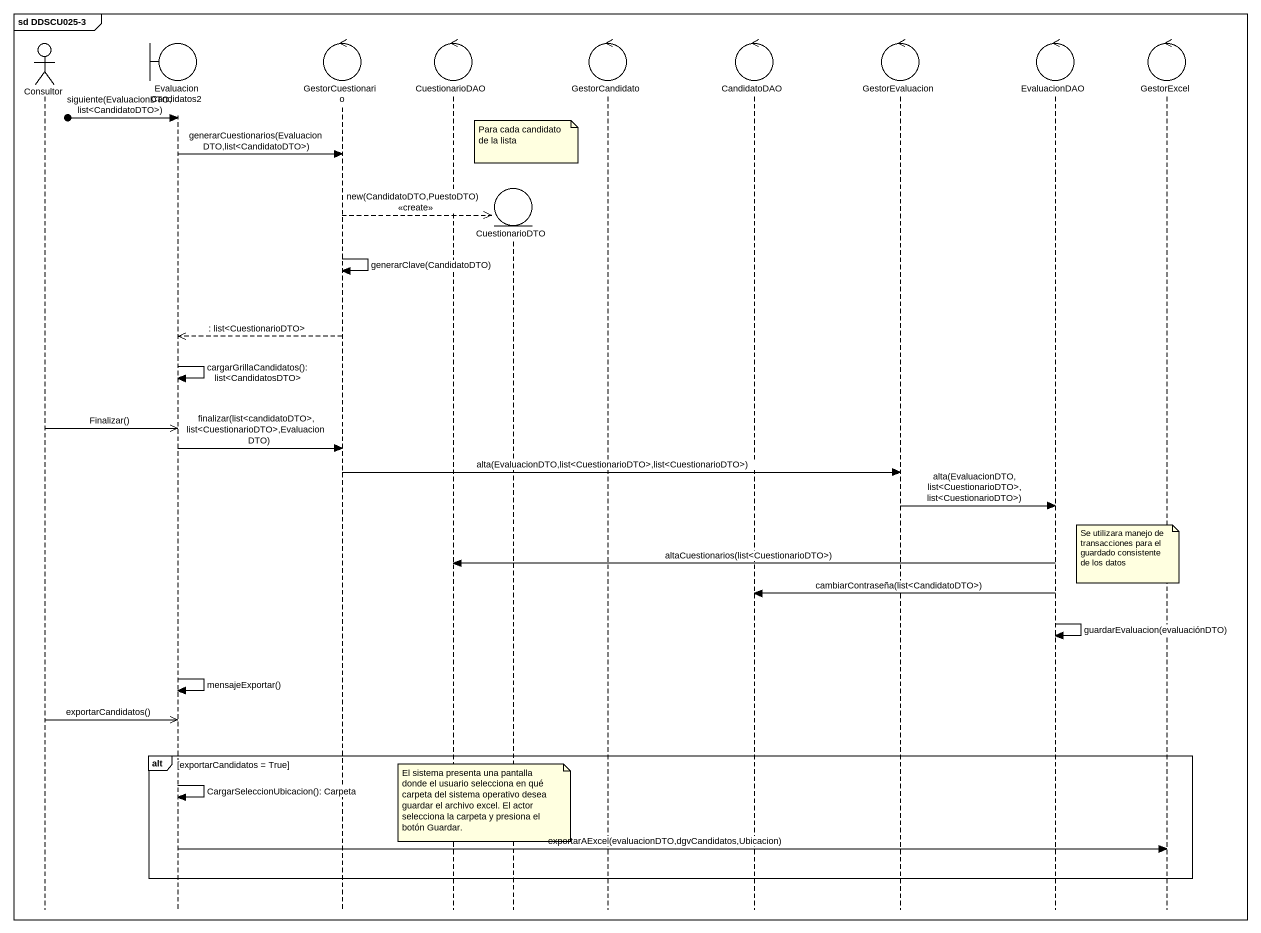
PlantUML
@startuml
mainframe sd DDSCU025-3
hide footbox
actor Consultor
boundary EvaluacionCandidatos2
control GestorCuestionario
control CuestionarioDAO
entity CuestionarioDTO
control GestorCandidato
control CandidatoDAO
control GestorEvaluacion
control EvaluacionDAO
control GestorExcel

[o-> EvaluacionCandidatos2 : siguiente(EvaluacionDTO,list<CandidatoDTO>)
note over CuestionarioDTO : Para cada candidato de la lista
EvaluacionCandidatos2 -> GestorCuestionario : generarCuestionarios(EvaluacionDTO,list<CandidatoDTO>)
GestorCuestionario -->> CuestionarioDTO ** : new(CandidatoDTO,PuestoDTO) <<create>>
GestorCuestionario -> GestorCuestionario : generarClave(CandidatoDTO)
GestorCuestionario -->> EvaluacionCandidatos2 : : list<CuestionarioDTO>
EvaluacionCandidatos2 -> EvaluacionCandidatos2 : cargarGrillaCandidatos(): list<CandidatosDTO>
Consultor ->> EvaluacionCandidatos2 : Finalizar()
EvaluacionCandidatos2 -> GestorCuestionario : finalizar(list<candidatoDTO>,list<CuestionarioDTO>,EvaluacionDTO)
GestorCuestionario -> GestorEvaluacion : alta(EvaluacionDTO,list<CuestionarioDTO>,list<CuestionarioDTO>)
GestorEvaluacion -> EvaluacionDAO : alta(EvaluacionDTO,list<CuestionarioDTO>,list<CuestionarioDTO>)
note over GestorExcel : Se utilizara manejo de transacciones para el guardado consistente de los datos
EvaluacionDAO -> CuestionarioDAO : altaCuestionarios(list<CuestionarioDTO>)
EvaluacionDAO -> CandidatoDAO : cambiarContraseña(list<CandidatoDTO>)
EvaluacionDAO -> EvaluacionDAO : guardarEvaluacion(evaluaciónDTO)
EvaluacionCandidatos2 -> EvaluacionCandidatos2 : mensajeExportar()
Consultor ->> EvaluacionCandidatos2 : exportarCandidatos()
alt exportarCandidatos = True
  EvaluacionCandidatos2 -> EvaluacionCandidatos2 : CargarSeleccionUbicacion(): Carpeta
  note over CuestionarioDTO : El sistema presenta una pantalla donde el usuario selecciona en qué carpeta del sistema operativo desea guardar el archivo excel. El actor selecciona la carpeta y presiona el botón Guardar.
  EvaluacionCandidatos2 -> GestorExcel : exportarAExcel(evaluacionDTO,dgvCandidatos,Ubicacion)
end
@enduml
